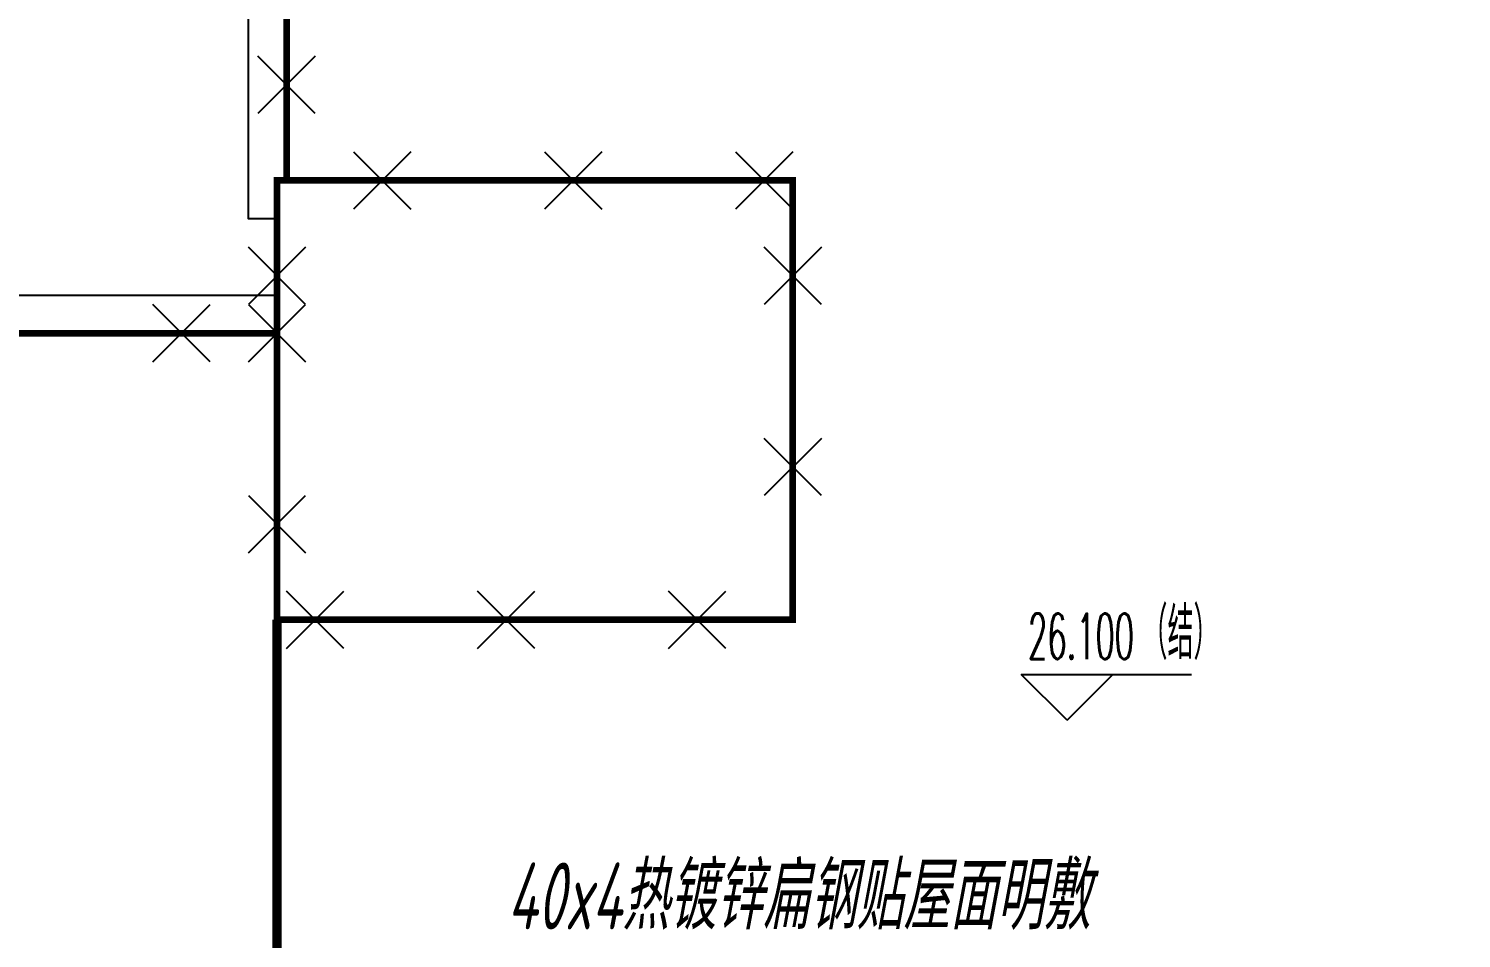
# Model space of a CAD drawing. Extents: x 2803505 to 5851001, y -1372902 to 24339.
# Drawn here: x 2941756 to 2949256, y -715421 to -710658 of the extents above; entities that cross this region are included whole.
import ezdxf
from ezdxf.xclip import XClip

# ---------------------------------------------------------------- set-up
doc = ezdxf.new("R2010")
doc.units = 0
doc.header["$LTSCALE"] = 1000
doc.header["$MEASUREMENT"] = 0
doc.header["$XCLIPFRAME"] = 2
doc.linetypes.add('__DASH', pattern=[0.35, 0.25, -0.1])
doc.linetypes.add('DOTE', pattern=[2.42, 2, -0.2, 0.02, -0.2])
doc.layers.get('0').update_dxf_attribs({"linetype": 'CONTINUOUS'})
for name, color, linetype in [('!!电气', 1, 'CONTINUOUS'), ('$RECOVER_210609100354-0', 7, 'CONTINUOUS'), ('DIM-照明', 7, 'CONTINUOUS'), ('DIM_ELEV', 3, 'CONTINUOUS'), ('LWIRE', 4, 'CONTINUOUS'), ('ROOF', 183, 'CONTINUOUS'), ('WIRE-避雷', 4, 'CONTINUOUS')]:
    doc.layers.add(name, color=color, linetype=linetype)
doc.layers.add('DOTE', color=19, linetype='DOTE', lineweight=9)
doc.styles.add('_TCH_DIM', font='SIMPLEX', dxfattribs={"bigfont": 'GBCBIG'})
doc.styles.add('HZTXT', font='gbeitc.shx', dxfattribs={"width": 0.8, "height": 400, "bigfont": 'hztxt.shx'})

# ---------------------------------------------------------------- blocks, each defined once
blk = doc.blocks.new('A$C74D73064')
at = {"layer": 'DOTE', "color": 252}
blk.add_line((-86385.2, 67619.3), (196116, 67619.3), dxfattribs=at)
blk = doc.blocks.new('A$C1F33016B')
at = {"layer": '$RECOVER_210609100354-0', "color": 252, "const_width": 8}
blk.add_lwpolyline([(11150, 7000), (13850, 7000), (13850, 4700), (11150, 4700)], close=True, dxfattribs=at)
at = {"layer": 'DIM_ELEV'}
for p, q in [((15285.9, 4174), (15045.9, 4414)), ((15045.9, 4414), (15938.1, 4414)), ((15285.9, 4174), (15525.9, 4414))]:
    blk.add_line(p, q, dxfattribs=at)
at = {"layer": 'ROOF', "color": 252, "ltscale": 0.8}
for points in [[(10400, 11000), (10400, 12450), (14600, 12450), (14600, 11000), (13800, 11000), (13800, 8400.3), (15799.8, 8400.3), (15799.8, 9000), (20200, 9000), (20200, 6200), (22050, 6200), (22050, 1900.1), (15600, 1899.9), (15600, 100), (9400, 100), (9400, 1899.9), (3600, 1900.1), (3600, 6200), (4800, 6200), (4800, 9000), (6400, 9000), (6400, 6200), (11150, 6200)], [(11200, 7000), (11200, 11000), (10400, 11000)], [(11150, 6800), (11000, 6800), (11000, 10800), (8300, 10800), (8300, 9000), (6600, 9000), (6600, 6400), (11150, 6400)]]:
    blk.add_lwpolyline(points, dxfattribs=at)
at = {"layer": 'DIM_ELEV', "color": 7, "style": '_TCH_DIM'}
for s, height, width, p in [('26.100', 238, 0.494118, (15082, 4494.1)), ('（结）', 270.07, 0.7, (15675.6, 4494.1))]:
    blk.add_text(s, height=height, dxfattribs=dict(at, width=width)).set_placement(p)
blk = doc.blocks.new('$TelecSys$00000009')
for p, q in [((-0.5, 0.5), (0.5, -0.5)), ((0.5, 0.5), (-0.5, -0.5))]:
    blk.add_line(p, q)

msp = doc.modelspace()

# ---------------------------------------------------------------- block references
at = {"layer": '!!电气'}
msp.add_blockref('A$C1F33016B', (2931906, -718453.4), dxfattribs=at)
ref = msp.add_blockref('A$C74D73064', (2860689.2, -781511.3))
XClip(ref).set_block_clipping_path([(-14883.2465648082, 50822.2568892687), (39116.7403027331, 70322.2568880918)])

# ---------------------------------------------------------------- next in the draw order: linework, layer by layer
at = {"layer": 'WIRE-避雷', "color": 4, "const_width": 35}
for points in [[(2942306, -707453.4), (2943106, -707453.4), (2943106, -711453.4), (2943056, -711453.4), (2943056, -712253.4), (2938306, -712253.4), (2938306, -709453.4), (2938306, -709253.4)], [(2943106, -711453.4), (2945756, -711453.4), (2945756, -713753.4), (2943056, -713753.4), (2943056, -712253.4)]]:
    msp.add_lwpolyline(points, dxfattribs=at)
at = {"layer": 'WIRE-避雷', "color": 4, "linetype": '__DASH', "const_width": 50}
msp.add_lwpolyline([(2943056, -713753.4), (2943056, -719453.4)], dxfattribs=at)

# ---------------------------------------------------------------- next in the draw order: block references
at = {"layer": 'LWIRE', "color": 1, "xscale": 300, "yscale": 300, "zscale": 300}
for p, rotation in [((2943106, -710953.4), 270), ((2943056, -711953.4), 270), ((2942556, -712253.4), 180.0000000012203)]:
    msp.add_blockref('$TelecSys$00000009', p, dxfattribs=dict(at, rotation=rotation))
at = {"layer": 'LWIRE', "color": 6, "xscale": 300, "yscale": 300, "zscale": 300}
for p in [(2943606, -711453.4), (2944606, -711453.4), (2945606, -711453.4)]:
    msp.add_blockref('$TelecSys$00000009', p, dxfattribs=at)
for p, rotation in [((2945756, -711953.4), 270), ((2943056, -712253.4), 90.00000000122726), ((2945756, -712953.4), 270), ((2943056, -713253.4), 90.00000000122726), ((2943256, -713753.4), 180), ((2944256, -713753.4), 180), ((2945256, -713753.4), 180)]:
    msp.add_blockref('$TelecSys$00000009', p, dxfattribs=dict(at, rotation=rotation))

# ---------------------------------------------------------------- next in the draw order: texts
at = {"layer": 'DIM-照明', "style": 'HZTXT', "width": 0.7}
msp.add_text('40x4热镀锌扁钢贴屋面明敷', height=350, rotation=0.00005, dxfattribs=at).set_placement((2944261.8, -715374.4))

doc.saveas('drawing.dxf')
